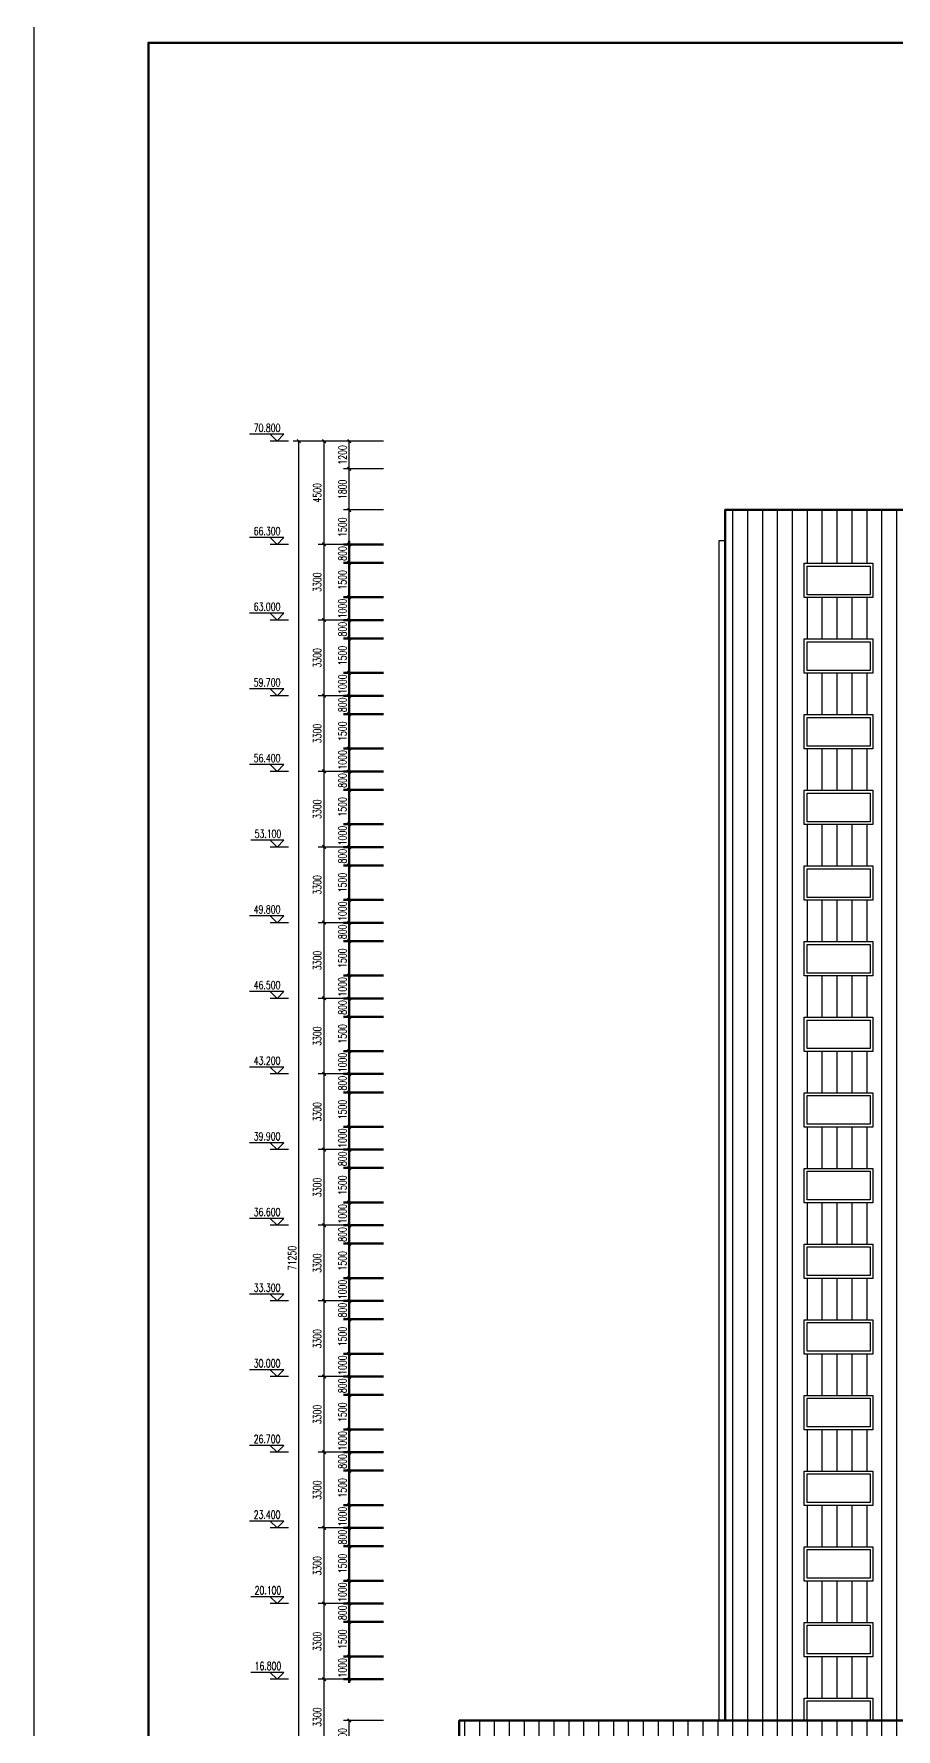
# Model space of a CAD drawing. Extents: x -1 to 1050000, y -900000 to 0.
# Drawn here: x 210000 to 247620, y -136753 to -62817 of the extents above; entities that cross this region are included whole.
import ezdxf

# ---------------------------------------------------------------- set-up
doc = ezdxf.new("R2010")
doc.units = 0
doc.header["$LTSCALE"] = 1000
doc.header["$MEASUREMENT"] = 0
for name, color, linetype in [('3T_GLASS', 5, 'Continuous'), ('DIM_ELEV', 3, 'Continuous'), ('E_CURTWALL', 71, 'Continuous'), ('E_LINE', 7, 'Continuous'), ('E_WINDOW', 4, 'Continuous'), ('G-ANNO-TTLB-THIN', 151, 'Continuous'), ('PUB_DIM', 3, 'Continuous'), ('PUB_TEXT', 7, 'Continuous')]:
    doc.layers.add(name, color=color, linetype=linetype)
doc.layers.add('G-ANNO-TTLB-WIDE', color=214, linetype='Continuous', lineweight=100)
doc.layers.add('outline', color=10, linetype='Continuous', lineweight=60)
doc.styles.add('_TCH_DIM', font='SIMPLEX', dxfattribs={"bigfont": 'GBCBIG'})
doc.styles.add('_TCH_DIM_T3', font='SIMPLEX', dxfattribs={"width": 0.705882, "bigfont": 'GBCBIG'})
doc.dimstyles.new('_TCH_ARCH&&100', dxfattribs={"dimtxt": 297.5, "dimasz": 100, "dimexe": 250, "dimexo": 300, "dimgap": 126.25, "dimtad": 1, "dimdec": 0, "dimzin": 0, "dimdsep": 46, "dimtxsty": '_TCH_DIM_T3', "dimblk": 'ARCHTICK', "dimcen": 0.09, "dimclrt": 7, "dimazin": 2, "dimtfac": 1, "dimtdec": 0, "dimtix": 1, "dimtmove": 2, "dimatfit": 3, "dimfxl": 1, "dimtolj": 1, "dimtzin": 0, "dimarcsym": 0})
pattern_1 = [(90, (0, 0), (-650, 4e-14), [])]

# ---------------------------------------------------------------- blocks, each defined once
blk = doc.blocks.new('_ArchTick')
at = {"color": 0, "linetype": 'ByBlock', "const_width": 0.4}
blk.add_lwpolyline([(-0.5, -0.5), (0.5, 0.5)], dxfattribs=at)
blk = doc.blocks.new('*D636')
at = {"layer": 'Defpoints', "color": 0, "transparency": 16777216}
for p in [(223760, -83580.845965), (225560, -83580.845965), (225560, -85080.845965)]:
    blk.add_point(p, dxfattribs=at)
at = {"layer": 'PUB_DIM', "color": 0, "lineweight": -2, "transparency": 16777216}
for p, q in [((225260, -83580.845965), (223510, -83580.845965)), ((223760, -85080.845965), (223760, -83580.845965)), ((225260, -85080.845965), (223510, -85080.845965))]:
    blk.add_line(p, q, dxfattribs=at)
at = {"layer": 'PUB_DIM', "color": 0, "lineweight": -2, "transparency": 16777216, "xscale": 150, "yscale": 150, "zscale": 150}
for p, rotation in [((223760, -83580.845965), 90), ((223760, -85080.845965), 270)]:
    blk.add_blockref('_ArchTick', p, dxfattribs=dict(at, rotation=rotation))
at = {"layer": 'PUB_DIM', "color": 7, "transparency": 16777216, "insert": (223465, -84330.845965), "char_height": 350, "attachment_point": 5, "rotation": 90, "style": '_TCH_DIM_T3'}
blk.add_mtext('\\A1;1500', dxfattribs=at)
blk = doc.blocks.new('*D638')
at = {"layer": 'Defpoints', "color": 0, "transparency": 16777216}
for p in [(223760, -81780.845965), (225560, -81780.845965), (225560, -83580.845965)]:
    blk.add_point(p, dxfattribs=at)
at = {"layer": 'PUB_DIM', "color": 0, "lineweight": -2, "transparency": 16777216}
for p, q in [((225260, -81780.845965), (223510, -81780.845965)), ((223760, -83580.845965), (223760, -81780.845965)), ((225260, -83580.845965), (223510, -83580.845965))]:
    blk.add_line(p, q, dxfattribs=at)
at = {"layer": 'PUB_DIM', "color": 0, "lineweight": -2, "transparency": 16777216, "xscale": 150, "yscale": 150, "zscale": 150}
for p, rotation in [((223760, -81780.845965), 90), ((223760, -83580.845965), 270)]:
    blk.add_blockref('_ArchTick', p, dxfattribs=dict(at, rotation=rotation))
at = {"layer": 'PUB_DIM', "color": 7, "transparency": 16777216, "insert": (223465, -82680.845965), "char_height": 350, "attachment_point": 5, "rotation": 90, "style": '_TCH_DIM_T3'}
blk.add_mtext('\\A1;1800', dxfattribs=at)
blk = doc.blocks.new('*D639')
at = {"layer": 'Defpoints', "color": 0, "transparency": 16777216}
for p in [(222660, -80580.845965), (225160, -80580.845965), (225160, -85080.845965)]:
    blk.add_point(p, dxfattribs=at)
at = {"layer": 'PUB_DIM', "color": 0, "lineweight": -2, "transparency": 16777216}
for p, q in [((224860, -80580.845965), (222410, -80580.845965)), ((222660, -85080.845965), (222660, -80580.845965)), ((224860, -85080.845965), (222410, -85080.845965))]:
    blk.add_line(p, q, dxfattribs=at)
at = {"layer": 'PUB_DIM', "color": 0, "lineweight": -2, "transparency": 16777216, "xscale": 150, "yscale": 150, "zscale": 150}
for p, rotation in [((222660, -80580.845965), 90), ((222660, -85080.845965), 270)]:
    blk.add_blockref('_ArchTick', p, dxfattribs=dict(at, rotation=rotation))
at = {"layer": 'PUB_DIM', "color": 7, "transparency": 16777216, "insert": (222365, -82830.845965), "char_height": 350, "attachment_point": 5, "rotation": 90, "style": '_TCH_DIM_T3'}
blk.add_mtext('\\A1;4500', dxfattribs=at)
blk = doc.blocks.new('*D640')
at = {"layer": 'Defpoints', "color": 0, "transparency": 16777216}
for p in [(222660, -85080.845965), (225160, -85080.845965), (225160, -88380.845965)]:
    blk.add_point(p, dxfattribs=at)
at = {"layer": 'PUB_DIM', "color": 0, "lineweight": -2, "transparency": 16777216}
for p, q in [((224860, -85080.845965), (222410, -85080.845965)), ((222660, -88380.845965), (222660, -85080.845965)), ((224860, -88380.845965), (222410, -88380.845965))]:
    blk.add_line(p, q, dxfattribs=at)
at = {"layer": 'PUB_DIM', "color": 0, "lineweight": -2, "transparency": 16777216, "xscale": 150, "yscale": 150, "zscale": 150}
for p, rotation in [((222660, -85080.845965), 90), ((222660, -88380.845965), 270)]:
    blk.add_blockref('_ArchTick', p, dxfattribs=dict(at, rotation=rotation))
at = {"layer": 'PUB_DIM', "color": 7, "transparency": 16777216, "insert": (222365, -86730.845965), "char_height": 350, "attachment_point": 5, "rotation": 90, "style": '_TCH_DIM_T3'}
blk.add_mtext('\\A1;3300', dxfattribs=at)
blk = doc.blocks.new('*D641')
at = {"layer": 'Defpoints', "color": 0, "transparency": 16777216}
for p in [(222660, -88380.845965), (225160, -88380.845965), (225160, -91680.845965)]:
    blk.add_point(p, dxfattribs=at)
at = {"layer": 'PUB_DIM', "color": 0, "lineweight": -2, "transparency": 16777216}
for p, q in [((224860, -88380.845965), (222410, -88380.845965)), ((222660, -91680.845965), (222660, -88380.845965)), ((224860, -91680.845965), (222410, -91680.845965))]:
    blk.add_line(p, q, dxfattribs=at)
at = {"layer": 'PUB_DIM', "color": 0, "lineweight": -2, "transparency": 16777216, "xscale": 150, "yscale": 150, "zscale": 150}
for p, rotation in [((222660, -88380.845965), 90), ((222660, -91680.845965), 270)]:
    blk.add_blockref('_ArchTick', p, dxfattribs=dict(at, rotation=rotation))
at = {"layer": 'PUB_DIM', "color": 7, "transparency": 16777216, "insert": (222365, -90030.845965), "char_height": 350, "attachment_point": 5, "rotation": 90, "style": '_TCH_DIM_T3'}
blk.add_mtext('\\A1;3300', dxfattribs=at)
blk = doc.blocks.new('*D642')
at = {"layer": 'Defpoints', "color": 0, "transparency": 16777216}
for p in [(222660, -91680.845965), (225160, -91680.845965), (225160, -94980.845965)]:
    blk.add_point(p, dxfattribs=at)
at = {"layer": 'PUB_DIM', "color": 0, "lineweight": -2, "transparency": 16777216}
for p, q in [((224860, -91680.845965), (222410, -91680.845965)), ((222660, -94980.845965), (222660, -91680.845965)), ((224860, -94980.845965), (222410, -94980.845965))]:
    blk.add_line(p, q, dxfattribs=at)
at = {"layer": 'PUB_DIM', "color": 0, "lineweight": -2, "transparency": 16777216, "xscale": 150, "yscale": 150, "zscale": 150}
for p, rotation in [((222660, -91680.845965), 90), ((222660, -94980.845965), 270)]:
    blk.add_blockref('_ArchTick', p, dxfattribs=dict(at, rotation=rotation))
at = {"layer": 'PUB_DIM', "color": 7, "transparency": 16777216, "insert": (222365, -93330.845965), "char_height": 350, "attachment_point": 5, "rotation": 90, "style": '_TCH_DIM_T3'}
blk.add_mtext('\\A1;3300', dxfattribs=at)
blk = doc.blocks.new('*D643')
at = {"layer": 'Defpoints', "color": 0, "transparency": 16777216}
for p in [(222660, -98280.845965), (225160, -98280.845965), (225160, -101580.845965)]:
    blk.add_point(p, dxfattribs=at)
at = {"layer": 'PUB_DIM', "color": 0, "lineweight": -2, "transparency": 16777216}
for p, q in [((224860, -98280.845965), (222410, -98280.845965)), ((222660, -101580.845965), (222660, -98280.845965)), ((224860, -101580.845965), (222410, -101580.845965))]:
    blk.add_line(p, q, dxfattribs=at)
at = {"layer": 'PUB_DIM', "color": 0, "lineweight": -2, "transparency": 16777216, "xscale": 150, "yscale": 150, "zscale": 150}
for p, rotation in [((222660, -98280.845965), 90), ((222660, -101580.845965), 270)]:
    blk.add_blockref('_ArchTick', p, dxfattribs=dict(at, rotation=rotation))
at = {"layer": 'PUB_DIM', "color": 7, "transparency": 16777216, "insert": (222365, -99930.845965), "char_height": 350, "attachment_point": 5, "rotation": 90, "style": '_TCH_DIM_T3'}
blk.add_mtext('\\A1;3300', dxfattribs=at)
blk = doc.blocks.new('*D644')
at = {"layer": 'Defpoints', "color": 0, "transparency": 16777216}
for p in [(222660, -101580.845965), (225160, -101580.845965), (225160, -104880.845965)]:
    blk.add_point(p, dxfattribs=at)
at = {"layer": 'PUB_DIM', "color": 0, "lineweight": -2, "transparency": 16777216}
for p, q in [((224860, -101580.845965), (222410, -101580.845965)), ((222660, -104880.845965), (222660, -101580.845965)), ((224860, -104880.845965), (222410, -104880.845965))]:
    blk.add_line(p, q, dxfattribs=at)
at = {"layer": 'PUB_DIM', "color": 0, "lineweight": -2, "transparency": 16777216, "xscale": 150, "yscale": 150, "zscale": 150}
for p, rotation in [((222660, -101580.845965), 90), ((222660, -104880.845965), 270)]:
    blk.add_blockref('_ArchTick', p, dxfattribs=dict(at, rotation=rotation))
at = {"layer": 'PUB_DIM', "color": 7, "transparency": 16777216, "insert": (222365, -103230.845965), "char_height": 350, "attachment_point": 5, "rotation": 90, "style": '_TCH_DIM_T3'}
blk.add_mtext('\\A1;3300', dxfattribs=at)
blk = doc.blocks.new('*D645')
at = {"layer": 'Defpoints', "color": 0, "transparency": 16777216}
for p in [(222660, -104880.845965), (225160, -104880.845965), (225160, -108180.845965)]:
    blk.add_point(p, dxfattribs=at)
at = {"layer": 'PUB_DIM', "color": 0, "lineweight": -2, "transparency": 16777216}
for p, q in [((224860, -104880.845965), (222410, -104880.845965)), ((222660, -108180.845965), (222660, -104880.845965)), ((224860, -108180.845965), (222410, -108180.845965))]:
    blk.add_line(p, q, dxfattribs=at)
at = {"layer": 'PUB_DIM', "color": 0, "lineweight": -2, "transparency": 16777216, "xscale": 150, "yscale": 150, "zscale": 150}
for p, rotation in [((222660, -104880.845965), 90), ((222660, -108180.845965), 270)]:
    blk.add_blockref('_ArchTick', p, dxfattribs=dict(at, rotation=rotation))
at = {"layer": 'PUB_DIM', "color": 7, "transparency": 16777216, "insert": (222365, -106530.845965), "char_height": 350, "attachment_point": 5, "rotation": 90, "style": '_TCH_DIM_T3'}
blk.add_mtext('\\A1;3300', dxfattribs=at)
blk = doc.blocks.new('*D646')
at = {"layer": 'Defpoints', "color": 0, "transparency": 16777216}
for p in [(222660, -108180.845965), (225160, -108180.845965), (225160, -111480.845965)]:
    blk.add_point(p, dxfattribs=at)
at = {"layer": 'PUB_DIM', "color": 0, "lineweight": -2, "transparency": 16777216}
for p, q in [((224860, -108180.845965), (222410, -108180.845965)), ((222660, -111480.845965), (222660, -108180.845965)), ((224860, -111480.845965), (222410, -111480.845965))]:
    blk.add_line(p, q, dxfattribs=at)
at = {"layer": 'PUB_DIM', "color": 0, "lineweight": -2, "transparency": 16777216, "xscale": 150, "yscale": 150, "zscale": 150}
for p, rotation in [((222660, -108180.845965), 90), ((222660, -111480.845965), 270)]:
    blk.add_blockref('_ArchTick', p, dxfattribs=dict(at, rotation=rotation))
at = {"layer": 'PUB_DIM', "color": 7, "transparency": 16777216, "insert": (222365, -109830.845965), "char_height": 350, "attachment_point": 5, "rotation": 90, "style": '_TCH_DIM_T3'}
blk.add_mtext('\\A1;3300', dxfattribs=at)
blk = doc.blocks.new('*D666')
at = {"layer": 'Defpoints', "color": 0, "transparency": 16777216}
for p in [(222660, -111480.845965), (225160, -111480.845965), (225160, -114780.845965)]:
    blk.add_point(p, dxfattribs=at)
at = {"layer": 'PUB_DIM', "color": 0, "lineweight": -2, "transparency": 16777216}
for p, q in [((224860, -111480.845965), (222410, -111480.845965)), ((222660, -114780.845965), (222660, -111480.845965)), ((224860, -114780.845965), (222410, -114780.845965))]:
    blk.add_line(p, q, dxfattribs=at)
at = {"layer": 'PUB_DIM', "color": 0, "lineweight": -2, "transparency": 16777216, "xscale": 150, "yscale": 150, "zscale": 150}
for p, rotation in [((222660, -111480.845965), 90), ((222660, -114780.845965), 270)]:
    blk.add_blockref('_ArchTick', p, dxfattribs=dict(at, rotation=rotation))
at = {"layer": 'PUB_DIM', "color": 7, "transparency": 16777216, "insert": (222365, -113130.845965), "char_height": 350, "attachment_point": 5, "rotation": 90, "style": '_TCH_DIM_T3'}
blk.add_mtext('\\A1;3300', dxfattribs=at)
blk = doc.blocks.new('*D667')
at = {"layer": 'Defpoints', "color": 0, "transparency": 16777216}
for p in [(222660, -114780.845965), (225160, -114780.845965), (225160, -118080.845965)]:
    blk.add_point(p, dxfattribs=at)
at = {"layer": 'PUB_DIM', "color": 0, "lineweight": -2, "transparency": 16777216}
for p, q in [((224860, -114780.845965), (222410, -114780.845965)), ((222660, -118080.845965), (222660, -114780.845965)), ((224860, -118080.845965), (222410, -118080.845965))]:
    blk.add_line(p, q, dxfattribs=at)
at = {"layer": 'PUB_DIM', "color": 0, "lineweight": -2, "transparency": 16777216, "xscale": 150, "yscale": 150, "zscale": 150}
for p, rotation in [((222660, -114780.845965), 90), ((222660, -118080.845965), 270)]:
    blk.add_blockref('_ArchTick', p, dxfattribs=dict(at, rotation=rotation))
at = {"layer": 'PUB_DIM', "color": 7, "transparency": 16777216, "insert": (222365, -116430.845965), "char_height": 350, "attachment_point": 5, "rotation": 90, "style": '_TCH_DIM_T3'}
blk.add_mtext('\\A1;3300', dxfattribs=at)
blk = doc.blocks.new('*D668')
at = {"layer": 'Defpoints', "color": 0, "transparency": 16777216}
for p in [(222660, -118080.845965), (225160, -118080.845965), (225160, -121380.845965)]:
    blk.add_point(p, dxfattribs=at)
at = {"layer": 'PUB_DIM', "color": 0, "lineweight": -2, "transparency": 16777216}
for p, q in [((224860, -118080.845965), (222410, -118080.845965)), ((222660, -121380.845965), (222660, -118080.845965)), ((224860, -121380.845965), (222410, -121380.845965))]:
    blk.add_line(p, q, dxfattribs=at)
at = {"layer": 'PUB_DIM', "color": 0, "lineweight": -2, "transparency": 16777216, "xscale": 150, "yscale": 150, "zscale": 150}
for p, rotation in [((222660, -118080.845965), 90), ((222660, -121380.845965), 270)]:
    blk.add_blockref('_ArchTick', p, dxfattribs=dict(at, rotation=rotation))
at = {"layer": 'PUB_DIM', "color": 7, "transparency": 16777216, "insert": (222365, -119730.845965), "char_height": 350, "attachment_point": 5, "rotation": 90, "style": '_TCH_DIM_T3'}
blk.add_mtext('\\A1;3300', dxfattribs=at)
blk = doc.blocks.new('*D669')
at = {"layer": 'Defpoints', "color": 0, "transparency": 16777216}
for p in [(222660, -121380.845965), (225160, -121380.845965), (225160, -124680.845965)]:
    blk.add_point(p, dxfattribs=at)
at = {"layer": 'PUB_DIM', "color": 0, "lineweight": -2, "transparency": 16777216}
for p, q in [((224860, -121380.845965), (222410, -121380.845965)), ((222660, -124680.845965), (222660, -121380.845965)), ((224860, -124680.845965), (222410, -124680.845965))]:
    blk.add_line(p, q, dxfattribs=at)
at = {"layer": 'PUB_DIM', "color": 0, "lineweight": -2, "transparency": 16777216, "xscale": 150, "yscale": 150, "zscale": 150}
for p, rotation in [((222660, -121380.845965), 90), ((222660, -124680.845965), 270)]:
    blk.add_blockref('_ArchTick', p, dxfattribs=dict(at, rotation=rotation))
at = {"layer": 'PUB_DIM', "color": 7, "transparency": 16777216, "insert": (222365, -123030.845965), "char_height": 350, "attachment_point": 5, "rotation": 90, "style": '_TCH_DIM_T3'}
blk.add_mtext('\\A1;3300', dxfattribs=at)
blk = doc.blocks.new('*D670')
at = {"layer": 'Defpoints', "color": 0, "transparency": 16777216}
for p in [(222660, -124680.845965), (225160, -124680.845965), (225160, -127980.845965)]:
    blk.add_point(p, dxfattribs=at)
at = {"layer": 'PUB_DIM', "color": 0, "lineweight": -2, "transparency": 16777216}
for p, q in [((224860, -124680.845965), (222410, -124680.845965)), ((222660, -127980.845965), (222660, -124680.845965)), ((224860, -127980.845965), (222410, -127980.845965))]:
    blk.add_line(p, q, dxfattribs=at)
at = {"layer": 'PUB_DIM', "color": 0, "lineweight": -2, "transparency": 16777216, "xscale": 150, "yscale": 150, "zscale": 150}
for p, rotation in [((222660, -124680.845965), 90), ((222660, -127980.845965), 270)]:
    blk.add_blockref('_ArchTick', p, dxfattribs=dict(at, rotation=rotation))
at = {"layer": 'PUB_DIM', "color": 7, "transparency": 16777216, "insert": (222365, -126330.845965), "char_height": 350, "attachment_point": 5, "rotation": 90, "style": '_TCH_DIM_T3'}
blk.add_mtext('\\A1;3300', dxfattribs=at)
blk = doc.blocks.new('*D671')
at = {"layer": 'Defpoints', "color": 0, "transparency": 16777216}
for p in [(222660, -127980.845965), (225160, -127980.845965), (225160, -131280.845965)]:
    blk.add_point(p, dxfattribs=at)
at = {"layer": 'PUB_DIM', "color": 0, "lineweight": -2, "transparency": 16777216}
for p, q in [((224860, -127980.845965), (222410, -127980.845965)), ((222660, -131280.845965), (222660, -127980.845965)), ((224860, -131280.845965), (222410, -131280.845965))]:
    blk.add_line(p, q, dxfattribs=at)
at = {"layer": 'PUB_DIM', "color": 0, "lineweight": -2, "transparency": 16777216, "xscale": 150, "yscale": 150, "zscale": 150}
for p, rotation in [((222660, -127980.845965), 90), ((222660, -131280.845965), 270)]:
    blk.add_blockref('_ArchTick', p, dxfattribs=dict(at, rotation=rotation))
at = {"layer": 'PUB_DIM', "color": 7, "transparency": 16777216, "insert": (222365, -129630.845965), "char_height": 350, "attachment_point": 5, "rotation": 90, "style": '_TCH_DIM_T3'}
blk.add_mtext('\\A1;3300', dxfattribs=at)
blk = doc.blocks.new('*D672')
at = {"layer": 'Defpoints', "color": 0, "transparency": 16777216}
for p in [(222660, -131280.845965), (225160, -131280.845965), (225160, -134580.845965)]:
    blk.add_point(p, dxfattribs=at)
at = {"layer": 'PUB_DIM', "color": 0, "lineweight": -2, "transparency": 16777216}
for p, q in [((224860, -131280.845965), (222410, -131280.845965)), ((222660, -134580.845965), (222660, -131280.845965)), ((224860, -134580.845965), (222410, -134580.845965))]:
    blk.add_line(p, q, dxfattribs=at)
at = {"layer": 'PUB_DIM', "color": 0, "lineweight": -2, "transparency": 16777216, "xscale": 150, "yscale": 150, "zscale": 150}
for p, rotation in [((222660, -131280.845965), 90), ((222660, -134580.845965), 270)]:
    blk.add_blockref('_ArchTick', p, dxfattribs=dict(at, rotation=rotation))
at = {"layer": 'PUB_DIM', "color": 7, "transparency": 16777216, "insert": (222365, -132930.845965), "char_height": 350, "attachment_point": 5, "rotation": 90, "style": '_TCH_DIM_T3'}
blk.add_mtext('\\A1;3300', dxfattribs=at)
blk = doc.blocks.new('*D673')
at = {"layer": 'Defpoints', "color": 0, "transparency": 16777216}
for p in [(222660, -134580.845965), (225160, -134580.845965), (225160, -137880.845965)]:
    blk.add_point(p, dxfattribs=at)
at = {"layer": 'PUB_DIM', "color": 0, "lineweight": -2, "transparency": 16777216}
for p, q in [((224860, -134580.845965), (222410, -134580.845965)), ((222660, -137880.845965), (222660, -134580.845965)), ((224860, -137880.845965), (222410, -137880.845965))]:
    blk.add_line(p, q, dxfattribs=at)
at = {"layer": 'PUB_DIM', "color": 0, "lineweight": -2, "transparency": 16777216, "xscale": 150, "yscale": 150, "zscale": 150}
for p, rotation in [((222660, -134580.845965), 90), ((222660, -137880.845965), 270)]:
    blk.add_blockref('_ArchTick', p, dxfattribs=dict(at, rotation=rotation))
at = {"layer": 'PUB_DIM', "color": 7, "transparency": 16777216, "insert": (222365, -136230.845965), "char_height": 350, "attachment_point": 5, "rotation": 90, "style": '_TCH_DIM_T3'}
blk.add_mtext('\\A1;3300', dxfattribs=at)
blk = doc.blocks.new('*D663')
at = {"layer": 'Defpoints', "color": 0, "transparency": 16777216}
for p in [(221560, -80580.845965), (224760, -80580.845965), (224760, -151830.845965)]:
    blk.add_point(p, dxfattribs=at)
at = {"layer": 'PUB_DIM', "color": 0, "lineweight": -2, "transparency": 16777216}
for p, q in [((224460, -80580.845965), (221310, -80580.845965)), ((221560, -151830.845965), (221560, -80580.845965)), ((224460, -151830.845965), (221310, -151830.845965))]:
    blk.add_line(p, q, dxfattribs=at)
at = {"layer": 'PUB_DIM', "color": 0, "lineweight": -2, "transparency": 16777216, "xscale": 150, "yscale": 150, "zscale": 150}
for p, rotation in [((221560, -80580.845965), 90), ((221560, -151830.845965), 270)]:
    blk.add_blockref('_ArchTick', p, dxfattribs=dict(at, rotation=rotation))
at = {"layer": 'PUB_DIM', "color": 7, "transparency": 16777216, "insert": (221265, -116205.845965), "char_height": 350, "attachment_point": 5, "rotation": 90, "style": '_TCH_DIM_T3'}
blk.add_mtext('\\A1;71250', dxfattribs=at)
blk = doc.blocks.new('*D664')
at = {"layer": 'Defpoints', "color": 0, "transparency": 16777216}
for p in [(223760, -136380.845965), (225560, -136380.845965), (225560, -137880.845965)]:
    blk.add_point(p, dxfattribs=at)
at = {"layer": 'PUB_DIM', "color": 0, "lineweight": -2, "transparency": 16777216}
for p, q in [((225260, -136380.845965), (223510, -136380.845965)), ((223760, -137880.845965), (223760, -136380.845965)), ((225260, -137880.845965), (223510, -137880.845965))]:
    blk.add_line(p, q, dxfattribs=at)
at = {"layer": 'PUB_DIM', "color": 0, "lineweight": -2, "transparency": 16777216, "xscale": 150, "yscale": 150, "zscale": 150}
for p, rotation in [((223760, -136380.845965), 90), ((223760, -137880.845965), 270)]:
    blk.add_blockref('_ArchTick', p, dxfattribs=dict(at, rotation=rotation))
at = {"layer": 'PUB_DIM', "color": 7, "transparency": 16777216, "insert": (223465, -137130.845965), "char_height": 350, "attachment_point": 5, "rotation": 90, "style": '_TCH_DIM_T3'}
blk.add_mtext('\\A1;1500', dxfattribs=at)
blk = doc.blocks.new('*D665')
at = {"layer": 'Defpoints', "color": 0, "transparency": 16777216}
for p in [(222660, -94980.845965), (225160, -94980.845965), (225160, -98280.845965)]:
    blk.add_point(p, dxfattribs=at)
at = {"layer": 'PUB_DIM', "color": 0, "lineweight": -2, "transparency": 16777216}
for p, q in [((224860, -94980.845965), (222410, -94980.845965)), ((222660, -98280.845965), (222660, -94980.845965)), ((224860, -98280.845965), (222410, -98280.845965))]:
    blk.add_line(p, q, dxfattribs=at)
at = {"layer": 'PUB_DIM', "color": 0, "lineweight": -2, "transparency": 16777216, "xscale": 150, "yscale": 150, "zscale": 150}
for p, rotation in [((222660, -94980.845965), 90), ((222660, -98280.845965), 270)]:
    blk.add_blockref('_ArchTick', p, dxfattribs=dict(at, rotation=rotation))
at = {"layer": 'PUB_DIM', "color": 7, "transparency": 16777216, "insert": (222365, -96630.845965), "char_height": 350, "attachment_point": 5, "rotation": 90, "style": '_TCH_DIM_T3'}
blk.add_mtext('\\A1;3300', dxfattribs=at)
blk = doc.blocks.new('*D652')
at = {"layer": 'Defpoints', "color": 0, "transparency": 16777216}
for p in [(223760, -80580.845965), (225560, -80580.845965), (225560, -81780.845965)]:
    blk.add_point(p, dxfattribs=at)
at = {"layer": 'PUB_DIM', "color": 0, "lineweight": -2, "transparency": 16777216}
for p, q in [((225260, -80580.845965), (223510, -80580.845965)), ((223760, -81780.845965), (223760, -80580.845965)), ((225260, -81780.845965), (223510, -81780.845965))]:
    blk.add_line(p, q, dxfattribs=at)
at = {"layer": 'PUB_DIM', "color": 0, "lineweight": -2, "transparency": 16777216, "xscale": 150, "yscale": 150, "zscale": 150}
for p, rotation in [((223760, -80580.845965), 90), ((223760, -81780.845965), 270)]:
    blk.add_blockref('_ArchTick', p, dxfattribs=dict(at, rotation=rotation))
at = {"layer": 'PUB_DIM', "color": 7, "transparency": 16777216, "insert": (223465, -81180.845965), "char_height": 350, "attachment_point": 5, "rotation": 90, "style": '_TCH_DIM_T3'}
blk.add_mtext('\\A1;1200', dxfattribs=at)
blk = doc.blocks.new('*D35')
at = {"layer": 'Defpoints', "color": 0, "transparency": 16777216}
for p in [(-16500, 17800), (-14700, 17800), (-14700, 16800)]:
    blk.add_point(p, dxfattribs=at)
at = {"layer": 'PUB_DIM', "color": 0, "lineweight": -2, "transparency": 16777216}
for p, q in [((-15000, 17800), (-16750, 17800)), ((-16500, 17800), (-16500, 17950)), ((-16500, 16800), (-16500, 17800)), ((-15000, 16800), (-16750, 16800)), ((-16500, 16800), (-16500, 16650))]:
    blk.add_line(p, q, dxfattribs=at)
at = {"layer": 'PUB_DIM', "color": 0, "lineweight": -2, "transparency": 16777216, "xscale": 150, "yscale": 150, "zscale": 150}
for p, rotation in [((-16500, 17800), 270), ((-16500, 16800), 90)]:
    blk.add_blockref('_ArchTick', p, dxfattribs=dict(at, rotation=rotation))
at = {"layer": 'PUB_DIM', "color": 7, "transparency": 16777216, "insert": (-16795, 17300), "char_height": 350, "attachment_point": 5, "rotation": 90, "style": '_TCH_DIM_T3'}
blk.add_mtext('\\A1;1000', dxfattribs=at)
blk = doc.blocks.new('*D36')
at = {"layer": 'Defpoints', "color": 0, "transparency": 16777216}
for p in [(-16500, 19300), (-14700, 19300), (-14700, 17800)]:
    blk.add_point(p, dxfattribs=at)
at = {"layer": 'PUB_DIM', "color": 0, "lineweight": -2, "transparency": 16777216}
for p, q in [((-15000, 19300), (-16750, 19300)), ((-16500, 17800), (-16500, 19300)), ((-15000, 17800), (-16750, 17800))]:
    blk.add_line(p, q, dxfattribs=at)
at = {"layer": 'PUB_DIM', "color": 0, "lineweight": -2, "transparency": 16777216, "xscale": 150, "yscale": 150, "zscale": 150}
for p, rotation in [((-16500, 19300), 90), ((-16500, 17800), 270)]:
    blk.add_blockref('_ArchTick', p, dxfattribs=dict(at, rotation=rotation))
at = {"layer": 'PUB_DIM', "color": 7, "transparency": 16777216, "insert": (-16795, 18550), "char_height": 350, "attachment_point": 5, "rotation": 90, "style": '_TCH_DIM_T3'}
blk.add_mtext('\\A1;1500', dxfattribs=at)
blk = doc.blocks.new('*D37')
at = {"layer": 'Defpoints', "color": 0, "transparency": 16777216}
for p in [(-16500, 20100), (-14700, 20100), (-14700, 19300)]:
    blk.add_point(p, dxfattribs=at)
at = {"layer": 'PUB_DIM', "color": 0, "lineweight": -2, "transparency": 16777216}
for p, q in [((-15000, 20100), (-16750, 20100)), ((-16500, 20100), (-16500, 20250)), ((-16500, 19300), (-16500, 20100)), ((-15000, 19300), (-16750, 19300)), ((-16500, 19300), (-16500, 19150))]:
    blk.add_line(p, q, dxfattribs=at)
at = {"layer": 'PUB_DIM', "color": 0, "lineweight": -2, "transparency": 16777216, "xscale": 150, "yscale": 150, "zscale": 150}
for p, rotation in [((-16500, 20100), 270), ((-16500, 19300), 90)]:
    blk.add_blockref('_ArchTick', p, dxfattribs=dict(at, rotation=rotation))
at = {"layer": 'PUB_DIM', "color": 7, "transparency": 16777216, "insert": (-16795, 19700), "char_height": 350, "attachment_point": 5, "rotation": 90, "style": '_TCH_DIM_T3'}
blk.add_mtext('\\A1;800', dxfattribs=at)
blk = doc.blocks.new('$EWDLib$00000533')
for p, q in [((0, 600), (1200, 600)), ((0, 0), (0, 600)), ((1200, 600), (1200, 0)), ((50, 550), (1150, 550)), ((50, 50), (50, 550)), ((1150, 550), (1150, 50)), ((1200, 0), (0, 0)), ((1150, 50), (50, 50))]:
    blk.add_line(p, q)
blk = doc.blocks.new('*U627')
at = {"layer": 'PUB_DIM'}
for base, p1, p2, picture, middle in [((-665, 1650), (1135, 850), (1135, 1650), '*D37', (-960, 1250)), ((-665, 850), (1135, -650), (1135, 850), '*D36', (-960, 100)), ((-665, -650), (1135, -1650), (1135, -650), '*D35', (-960, -1150))]:
    dim = blk.add_linear_dim(base=base, p1=p1, p2=p2, angle=90, dimstyle='_TCH_ARCH&&100', override={"dimtxt": 350, "dimasz": 150, "dimgap": 120}, dxfattribs=at)
    dim.commit()
    dim.dimension.update_dxf_attribs({"geometry": picture, "text_midpoint": middle, "insert": (15835, -18450)})
blk = doc.blocks.new('*U626')
at = {"layer": 'outline', "color": 0, "linetype": 'ByBlock', "lineweight": -2, "transparency": 16777216}
for p in [(0, 46200), (0, 42900), (0, 39600), (0, 36300), (0, 33000), (0, 29700), (0, 26400), (0, 23100), (0, 19800), (0, 16500), (0, 13200), (0, 9900), (0, 6600), (0, 3300), (0, 0)]:
    blk.add_blockref('*U627', p, dxfattribs=at)

msp = doc.modelspace()

# ---------------------------------------------------------------- hatches: boundary and pattern name
at = {"layer": '3T_GLASS'}
h = msp.add_hatch(dxfattribs=at)
h.set_pattern_fill('_USER', color=5, scale=650, angle=90, pattern_type=0)
h.set_pattern_definition(pattern_1)
h.paths.add_polyline_path([(248574.89, -83580.85), (240160, -83580.85), (240160, -136380.85), (243610, -136380.85), (243610, -135400.85), (246610, -135400.85), (246610, -136380.85), (248574.89, -136380.85)])
h.paths.add_polyline_path([(243610, -89200.85), (246610, -89200.85), (246610, -90700.85), (243610, -90700.85)], flags=16)
h.paths.add_polyline_path([(243735, -89325.85), (246485, -89325.85), (246485, -90575.85), (243735, -90575.85)], flags=0)
h.paths.add_polyline_path([(243610, -87400.85), (243610, -85900.85), (246610, -85900.85), (246610, -87400.85)], flags=16)
h.paths.add_polyline_path([(243735, -87275.85), (243735, -86025.85), (246485, -86025.85), (246485, -87275.85)], flags=0)
h.paths.add_polyline_path([(243610, -92500.85), (246610, -92500.85), (246610, -94000.85), (243610, -94000.85)], flags=16)
h.paths.add_polyline_path([(243735, -92625.85), (246485, -92625.85), (246485, -93875.85), (243735, -93875.85)], flags=0)
h.paths.add_polyline_path([(243610, -95800.85), (246610, -95800.85), (246610, -97300.85), (243610, -97300.85)], flags=16)
h.paths.add_polyline_path([(243735, -95925.85), (246485, -95925.85), (246485, -97175.85), (243735, -97175.85)], flags=0)
h.paths.add_polyline_path([(243610, -99100.85), (246610, -99100.85), (246610, -100600.85), (243610, -100600.85)], flags=16)
h.paths.add_polyline_path([(243735, -99225.85), (246485, -99225.85), (246485, -100475.85), (243735, -100475.85)], flags=0)
h.paths.add_polyline_path([(243610, -102400.85), (246610, -102400.85), (246610, -103900.85), (243610, -103900.85)], flags=16)
h.paths.add_polyline_path([(243735, -102525.85), (246485, -102525.85), (246485, -103775.85), (243735, -103775.85)], flags=0)
h.paths.add_polyline_path([(243610, -105700.85), (246610, -105700.85), (246610, -107200.85), (243610, -107200.85)], flags=16)
h.paths.add_polyline_path([(243735, -105825.85), (246485, -105825.85), (246485, -107075.85), (243735, -107075.85)], flags=0)
h.paths.add_polyline_path([(243610, -109000.85), (246610, -109000.85), (246610, -110500.85), (243610, -110500.85)], flags=16)
h.paths.add_polyline_path([(243735, -109125.85), (246485, -109125.85), (246485, -110375.85), (243735, -110375.85)], flags=0)
h.paths.add_polyline_path([(243610, -112300.85), (246610, -112300.85), (246610, -113800.85), (243610, -113800.85)], flags=16)
h.paths.add_polyline_path([(243735, -112425.85), (246485, -112425.85), (246485, -113675.85), (243735, -113675.85)], flags=0)
h.paths.add_polyline_path([(243610, -115600.85), (246610, -115600.85), (246610, -117100.85), (243610, -117100.85)], flags=16)
h.paths.add_polyline_path([(243735, -115725.85), (246485, -115725.85), (246485, -116975.85), (243735, -116975.85)], flags=0)
h.paths.add_polyline_path([(243610, -118900.85), (246610, -118900.85), (246610, -120400.85), (243610, -120400.85)], flags=16)
h.paths.add_polyline_path([(243735, -119025.85), (246485, -119025.85), (246485, -120275.85), (243735, -120275.85)], flags=0)
h.paths.add_polyline_path([(243610, -122200.85), (246610, -122200.85), (246610, -123700.85), (243610, -123700.85)], flags=16)
h.paths.add_polyline_path([(243735, -122325.85), (246485, -122325.85), (246485, -123575.85), (243735, -123575.85)], flags=0)
h.paths.add_polyline_path([(243610, -125500.85), (246610, -125500.85), (246610, -127000.85), (243610, -127000.85)], flags=16)
h.paths.add_polyline_path([(243735, -125625.85), (246485, -125625.85), (246485, -126875.85), (243735, -126875.85)], flags=0)
h.paths.add_polyline_path([(243610, -128800.85), (246610, -128800.85), (246610, -130300.85), (243610, -130300.85)], flags=16)
h.paths.add_polyline_path([(243735, -128925.85), (246485, -128925.85), (246485, -130175.85), (243735, -130175.85)], flags=0)
h.paths.add_polyline_path([(243610, -132100.85), (246610, -132100.85), (246610, -133600.85), (243610, -133600.85)], flags=16)
h.paths.add_polyline_path([(243735, -132225.85), (246485, -132225.85), (246485, -133475.85), (243735, -133475.85)], flags=0)
h = msp.add_hatch(dxfattribs=at)
h.set_pattern_fill('_USER', color=5, scale=650, angle=90, pattern_type=0)
h.set_pattern_definition(pattern_1)
h.paths.add_polyline_path([(301260, -136380.85), (289660, -136380.85), (240160, -136380.85), (228560, -136380.85), (228560, -151380.85), (241760, -151380.85), (241760, -148980.76), (242960, -148980.76), (242960, -151380.85), (243360, -151380.85), (248585, -151380.85), (248585, -137669.45), (281235, -137674.26), (281235, -151380.85), (286860, -151380.85), (286860, -148980.76), (288060, -148980.76), (288060, -151380.85), (288460, -151380.85), (301260, -151380.85)])
h.paths.add_polyline_path([(285060, -144380.85), (285060, -145880.85), (282660, -145880.85), (282660, -144380.85)], flags=16)
h.paths.add_polyline_path([(285012.07, -144414.27), (285012.07, -145847.42), (282707.93, -145847.42), (282707.93, -144414.27)], flags=0)
h.paths.add_polyline_path([(285011.81, -144884.93), (283883.97, -144884.93), (283883.97, -145363.77), (285011.81, -145363.77), (285011.81, -145380.48), (283883.97, -145380.48), (283883.97, -145847.06), (283836.03, -145847.06), (283836.03, -145380.48), (282708.19, -145380.48), (282708.19, -145363.77), (283836.03, -145363.77), (283836.03, -144884.93), (282708.19, -144884.93), (282708.19, -144868.22), (283836.03, -144868.22), (283836.03, -144414.45), (283883.97, -144414.45), (283883.97, -144868.22), (285011.81, -144868.22)], flags=0)
h.paths.add_polyline_path([(285060, -141380.85), (282660, -141380.85), (282660, -139880.85), (285060, -139880.85)], flags=16)
h.paths.add_polyline_path([(285012.07, -141347.42), (282707.93, -141347.42), (282707.93, -139914.27), (285012.07, -139914.27)], flags=0)
h.paths.add_polyline_path([(285011.81, -140880.48), (283883.97, -140880.48), (283883.97, -141347.06), (283836.03, -141347.06), (283836.03, -140880.48), (282708.19, -140880.48), (282708.19, -140863.77), (283836.03, -140863.77), (283836.03, -140384.93), (282708.19, -140384.93), (282708.19, -140368.22), (283836.03, -140368.22), (283836.03, -139914.45), (283883.97, -139914.45), (283883.97, -140368.22), (285011.81, -140368.22), (285011.81, -140384.93), (283883.97, -140384.93), (283883.97, -140863.77), (285011.81, -140863.77)], flags=0)
h.paths.add_polyline_path([(285060, -148880.85), (285060, -150380.85), (282660, -150380.85), (282660, -148880.85)], flags=16)
h.paths.add_polyline_path([(285012.07, -148914.27), (285012.07, -150347.42), (282707.93, -150347.42), (282707.93, -148914.27)], flags=0)
h.paths.add_polyline_path([(285011.81, -149384.93), (283883.97, -149384.93), (283883.97, -149863.77), (285011.81, -149863.77), (285011.81, -149880.48), (283883.97, -149880.48), (283883.97, -150347.06), (283836.03, -150347.06), (283836.03, -149880.48), (282708.19, -149880.48), (282708.19, -149863.77), (283836.03, -149863.77), (283836.03, -149384.93), (282708.19, -149384.93), (282708.19, -149368.22), (283836.03, -149368.22), (283836.03, -148914.45), (283883.97, -148914.45), (283883.97, -149368.22), (285011.81, -149368.22)], flags=0)
h.paths.add_polyline_path([(297060, -144380.85), (299460, -144380.85), (299460, -145880.85), (297060, -145880.85)], flags=16)
h.paths.add_polyline_path([(297107.93, -144414.27), (299412.07, -144414.27), (299412.07, -145847.42), (297107.93, -145847.42)], flags=0)
h.paths.add_polyline_path([(297060, -141380.85), (297060, -139880.85), (299460, -139880.85), (299460, -141380.85)], flags=16)
h.paths.add_polyline_path([(297107.93, -141347.42), (297107.93, -139914.27), (299412.07, -139914.27), (299412.07, -141347.42)], flags=0)
h.paths.add_polyline_path([(297108.19, -144868.22), (298236.03, -144868.22), (298236.03, -144414.45), (298283.97, -144414.45), (298283.97, -144868.22), (299411.81, -144868.22), (299411.81, -144884.93), (298283.97, -144884.93), (298283.97, -145363.77), (299411.81, -145363.77), (299411.81, -145380.48), (298283.97, -145380.48), (298283.97, -145847.06), (298236.03, -145847.06), (298236.03, -145380.48), (297108.19, -145380.48), (297108.19, -145363.77), (298236.03, -145363.77), (298236.03, -144884.93), (297108.19, -144884.93)], flags=0)
h.paths.add_polyline_path([(297108.19, -140880.48), (297108.19, -140863.77), (298236.03, -140863.77), (298236.03, -140384.93), (297108.19, -140384.93), (297108.19, -140368.22), (298236.03, -140368.22), (298236.03, -139914.45), (298283.97, -139914.45), (298283.97, -140368.22), (299411.81, -140368.22), (299411.81, -140384.93), (298283.97, -140384.93), (298283.97, -140863.77), (299411.81, -140863.77), (299411.81, -140880.48), (298283.97, -140880.48), (298283.97, -141347.06), (298236.03, -141347.06), (298236.03, -140880.48)], flags=0)
h.paths.add_polyline_path([(297060, -148880.85), (299460, -148880.85), (299460, -150380.85), (297060, -150380.85)], flags=16)
h.paths.add_polyline_path([(297107.93, -148914.27), (299412.07, -148914.27), (299412.07, -150347.42), (297107.93, -150347.42)], flags=0)
h.paths.add_polyline_path([(297108.19, -149368.22), (298236.03, -149368.22), (298236.03, -148914.45), (298283.97, -148914.45), (298283.97, -149368.22), (299411.81, -149368.22), (299411.81, -149384.93), (298283.97, -149384.93), (298283.97, -149863.77), (299411.81, -149863.77), (299411.81, -149880.48), (298283.97, -149880.48), (298283.97, -150347.06), (298236.03, -150347.06), (298236.03, -149880.48), (297108.19, -149880.48), (297108.19, -149863.77), (298236.03, -149863.77), (298236.03, -149384.93), (297108.19, -149384.93)], flags=0)
h.paths.add_polyline_path([(247160, -144380.85), (247160, -145880.85), (244760, -145880.85), (244760, -144380.85)], flags=16)
h.paths.add_polyline_path([(247112.07, -144414.27), (247112.07, -145847.42), (244807.93, -145847.42), (244807.93, -144414.27)], flags=0)
h.paths.add_polyline_path([(247160, -141380.85), (244760, -141380.85), (244760, -139880.85), (247160, -139880.85)], flags=16)
h.paths.add_polyline_path([(247112.07, -141347.42), (244807.93, -141347.42), (244807.93, -139914.27), (247112.07, -139914.27)], flags=0)
h.paths.add_polyline_path([(247111.81, -144884.93), (245983.97, -144884.93), (245983.97, -145363.77), (247111.81, -145363.77), (247111.81, -145380.48), (245983.97, -145380.48), (245983.97, -145847.06), (245936.03, -145847.06), (245936.03, -145380.48), (244808.19, -145380.48), (244808.19, -145363.77), (245936.03, -145363.77), (245936.03, -144884.93), (244808.19, -144884.93), (244808.19, -144868.22), (245936.03, -144868.22), (245936.03, -144414.45), (245983.97, -144414.45), (245983.97, -144868.22), (247111.81, -144868.22)], flags=0)
h.paths.add_polyline_path([(247111.81, -140880.48), (245983.97, -140880.48), (245983.97, -141347.06), (245936.03, -141347.06), (245936.03, -140880.48), (244808.19, -140880.48), (244808.19, -140863.77), (245936.03, -140863.77), (245936.03, -140384.93), (244808.19, -140384.93), (244808.19, -140368.22), (245936.03, -140368.22), (245936.03, -139914.45), (245983.97, -139914.45), (245983.97, -140368.22), (247111.81, -140368.22), (247111.81, -140384.93), (245983.97, -140384.93), (245983.97, -140863.77), (247111.81, -140863.77)], flags=0)
h.paths.add_polyline_path([(247160, -148880.85), (247160, -150380.85), (244760, -150380.85), (244760, -148880.85)], flags=16)
h.paths.add_polyline_path([(247112.07, -148914.27), (247112.07, -150347.42), (244807.93, -150347.42), (244807.93, -148914.27)], flags=0)
h.paths.add_polyline_path([(247111.81, -149384.93), (245983.97, -149384.93), (245983.97, -149863.77), (247111.81, -149863.77), (247111.81, -149880.48), (245983.97, -149880.48), (245983.97, -150347.06), (245936.03, -150347.06), (245936.03, -149880.48), (244808.19, -149880.48), (244808.19, -149863.77), (245936.03, -149863.77), (245936.03, -149384.93), (244808.19, -149384.93), (244808.19, -149368.22), (245936.03, -149368.22), (245936.03, -148914.45), (245983.97, -148914.45), (245983.97, -149368.22), (247111.81, -149368.22)], flags=0)

# ---------------------------------------------------------------- linework, layer by layer
msp.add_line((210000, 0), (210000, -900000))
msp.add_lwpolyline([(240160, -136380.85), (248574.89, -136380.85), (248574.89, -83580.85), (240160, -83580.85)], close=True)
at = {"layer": 'DIM_ELEV'}
for p, q in [((220910, -80280.85), (219414, -80280.85)), ((220610, -80580.85), (220310, -80280.85)), ((221110, -80580.85), (220310, -80580.85)), ((220610, -80580.85), (220910, -80280.85)), ((220910, -84780.85), (219414, -84780.85)), ((220610, -85080.85), (220310, -84780.85)), ((220610, -85080.85), (220910, -84780.85)), ((221110, -85080.85), (220310, -85080.85)), ((220910, -88080.85), (219414, -88080.85)), ((220610, -88380.85), (220310, -88080.85)), ((221110, -88380.85), (220310, -88380.85)), ((220610, -88380.85), (220910, -88080.85)), ((220910, -91380.85), (219414, -91380.85)), ((220610, -91680.85), (220310, -91380.85)), ((221110, -91680.85), (220310, -91680.85)), ((220610, -91680.85), (220910, -91380.85)), ((220910, -94680.85), (219414, -94680.85)), ((220610, -94980.85), (220310, -94680.85)), ((221110, -94980.85), (220310, -94980.85)), ((220610, -94980.85), (220910, -94680.85)), ((220910, -97980.85), (219460, -97980.85)), ((220610, -98280.85), (220310, -97980.85)), ((221110, -98280.85), (220310, -98280.85)), ((220610, -98280.85), (220910, -97980.85)), ((220910, -101280.85), (219414, -101280.85)), ((220610, -101580.85), (220310, -101280.85)), ((220610, -101580.85), (220910, -101280.85)), ((221110, -101580.85), (220310, -101580.85)), ((220910, -104580.85), (219414, -104580.85)), ((220610, -104880.85), (220310, -104580.85)), ((221110, -104880.85), (220310, -104880.85)), ((220610, -104880.85), (220910, -104580.85)), ((220910, -107880.85), (219414, -107880.85)), ((220610, -108180.85), (220310, -107880.85)), ((220610, -108180.85), (220910, -107880.85)), ((221110, -108180.85), (220310, -108180.85)), ((220910, -111180.85), (219414, -111180.85)), ((220610, -111480.85), (220310, -111180.85)), ((221110, -111480.85), (220310, -111480.85)), ((220610, -111480.85), (220910, -111180.85)), ((220910, -114480.85), (219414, -114480.85)), ((220610, -114780.85), (220310, -114480.85)), ((220610, -114780.85), (220910, -114480.85)), ((221110, -114780.85), (220310, -114780.85)), ((220910, -117780.85), (219414, -117780.85)), ((220610, -118080.85), (220310, -117780.85)), ((221110, -118080.85), (220310, -118080.85)), ((220610, -118080.85), (220910, -117780.85)), ((220910, -121080.85), (219414, -121080.85)), ((220610, -121380.85), (220310, -121080.85)), ((220610, -121380.85), (220910, -121080.85)), ((221110, -121380.85), (220310, -121380.85)), ((220910, -124380.85), (219414, -124380.85)), ((220610, -124680.85), (220310, -124380.85)), ((221110, -124680.85), (220310, -124680.85)), ((220610, -124680.85), (220910, -124380.85)), ((220910, -127680.85), (219414, -127680.85)), ((220610, -127980.85), (220310, -127680.85)), ((220610, -127980.85), (220910, -127680.85)), ((221110, -127980.85), (220310, -127980.85)), ((220910, -130980.85), (219460, -130980.85)), ((220610, -131280.85), (220310, -130980.85)), ((221110, -131280.85), (220310, -131280.85)), ((220610, -131280.85), (220910, -130980.85)), ((220910, -134280.85), (219460, -134280.85)), ((220610, -134580.85), (220310, -134280.85)), ((220610, -134580.85), (220910, -134280.85)), ((221110, -134580.85), (220310, -134580.85))]:
    msp.add_line(p, q, dxfattribs=at)
at = {"layer": 'E_CURTWALL'}
msp.add_lwpolyline([(240160, -84930.85), (239890, -84930.85), (239890, -136380.85)], dxfattribs=at)
at = {"layer": 'E_LINE'}
for p, q in [((240160, -88230.85), (240160, -136380.85)), ((301260, -136380.85), (228560, -136380.85)), ((228560, -136380.85), (228560, -151830.85))]:
    msp.add_line(p, q, dxfattribs=at)
at = {"layer": 'E_WINDOW'}
for points in [[(243610, -136380.85), (243610, -135400.85), (246610, -135400.85), (246610, -136380.85)], [(243735, -136380.85), (243735, -135525.85), (246485, -135525.85), (246485, -136380.85)]]:
    msp.add_lwpolyline(points, dxfattribs=at)
at = {"layer": 'G-ANNO-TTLB-THIN'}
msp.add_lwpolyline([(210000, -180000), (378200, -180000), (378200, -61200), (210000, -61200)], close=True, dxfattribs=at)
at = {"layer": 'G-ANNO-TTLB-WIDE'}
msp.add_lwpolyline([(376200, -63200), (215000, -63200), (215000, -178000), (376200, -178000)], close=True, dxfattribs=at)
at = {"layer": 'outline'}
msp.add_line((240160, -136380.85), (289660, -136380.85), dxfattribs=at)
msp.add_lwpolyline([(228560, -151850.85), (228560, -136380.85), (240160, -136380.85), (240160, -83580.85), (256810, -83580.85), (256810, -81780.85), (259960, -81780.85), (259960, -80638.73), (269860, -80580.85), (269860, -81780.85), (273010, -81780.85), (273010, -83580.85), (289660, -83580.85), (289660, -136380.85), (301260, -136380.85), (301260, -151830.85), (228560, -151830.85)], dxfattribs=at)

# ---------------------------------------------------------------- block references
at = {"layer": 'E_WINDOW', "xscale": 2.5, "yscale": 2.5, "zscale": 2.5}
for p in [(243610, -87400.85), (243610, -90700.85), (243610, -94000.85), (243610, -97300.85), (243610, -100600.85), (243610, -103900.85), (243610, -107200.85), (243610, -110500.85), (243610, -113800.85), (243610, -117100.85), (243610, -120400.85), (243610, -123700.85), (243610, -127000.85), (243610, -130300.85), (243610, -133600.85)]:
    msp.add_blockref('$EWDLib$00000533', p, dxfattribs=at)
at = {"layer": 'outline'}
msp.add_blockref('*U626', (224425, -132930.85), dxfattribs=at)

# ---------------------------------------------------------------- texts
at = {"layer": 'PUB_TEXT', "style": '_TCH_DIM', "width": 0.705882}
for s, p in [('70.800', (219592, -80175.85)), ('66.300', (219592, -84675.85)), ('63.000', (219592, -87975.85)), ('59.700', (219592, -91275.85)), ('56.400', (219592, -94575.85)), ('53.100', (219630, -97875.85)), ('49.800', (219592, -101175.85)), ('46.500', (219592, -104475.85)), ('43.200', (219592, -107775.85)), ('39.900', (219592, -111075.85)), ('36.600', (219592, -114375.85)), ('33.300', (219592, -117675.85)), ('30.000', (219592, -120975.85)), ('26.700', (219592, -124275.85)), ('23.400', (219592, -127575.85)), ('20.100', (219630, -130875.85)), ('16.800', (219630, -134175.85))]:
    msp.add_text(s, height=350, dxfattribs=at).set_placement(p)

# ---------------------------------------------------------------- dimensions: what is measured, and where the dimension line sits
at = {"layer": 'PUB_DIM'}
for p1, p2, distance, picture, middle in [((224760, -151830.85), (224760, -80580.85), 3200, '*D663', (221265, -116205.85)), ((225160, -85080.85), (225160, -80580.85), 2500, '*D639', (222365, -82830.85)), ((225560, -81780.85), (225560, -80580.85), 1800, '*D652', (223465, -81180.85)), ((225560, -83580.85), (225560, -81780.85), 1800, '*D638', (223465, -82680.85)), ((225560, -85080.85), (225560, -83580.85), 1800, '*D636', (223465, -84330.85)), ((225160, -88380.85), (225160, -85080.85), 2500, '*D640', (222365, -86730.85)), ((225160, -91680.85), (225160, -88380.85), 2500, '*D641', (222365, -90030.85)), ((225160, -94980.85), (225160, -91680.85), 2500, '*D642', (222365, -93330.85)), ((225160, -98280.85), (225160, -94980.85), 2500, '*D665', (222365, -96630.85)), ((225160, -101580.85), (225160, -98280.85), 2500, '*D643', (222365, -99930.85)), ((225160, -104880.85), (225160, -101580.85), 2500, '*D644', (222365, -103230.85)), ((225160, -108180.85), (225160, -104880.85), 2500, '*D645', (222365, -106530.85)), ((225160, -111480.85), (225160, -108180.85), 2500, '*D646', (222365, -109830.85)), ((225160, -114780.85), (225160, -111480.85), 2500, '*D666', (222365, -113130.85)), ((225160, -118080.85), (225160, -114780.85), 2500, '*D667', (222365, -116430.85)), ((225160, -121380.85), (225160, -118080.85), 2500, '*D668', (222365, -119730.85)), ((225160, -124680.85), (225160, -121380.85), 2500, '*D669', (222365, -123030.85)), ((225160, -127980.85), (225160, -124680.85), 2500, '*D670', (222365, -126330.85)), ((225160, -131280.85), (225160, -127980.85), 2500, '*D671', (222365, -129630.85)), ((225160, -134580.85), (225160, -131280.85), 2500, '*D672', (222365, -132930.85)), ((225160, -137880.85), (225160, -134580.85), 2500, '*D673', (222365, -136230.85)), ((225560, -137880.85), (225560, -136380.85), 1800, '*D664', (223465, -137130.85))]:
    dim = msp.add_aligned_dim(p1=p1, p2=p2, distance=distance, dimstyle='_TCH_ARCH&&100', override={"dimtxt": 350, "dimasz": 150, "dimgap": 120}, dxfattribs=at)
    dim.commit()
    dim.dimension.update_dxf_attribs({"geometry": picture, "text_midpoint": middle})

doc.saveas('drawing.dxf')
